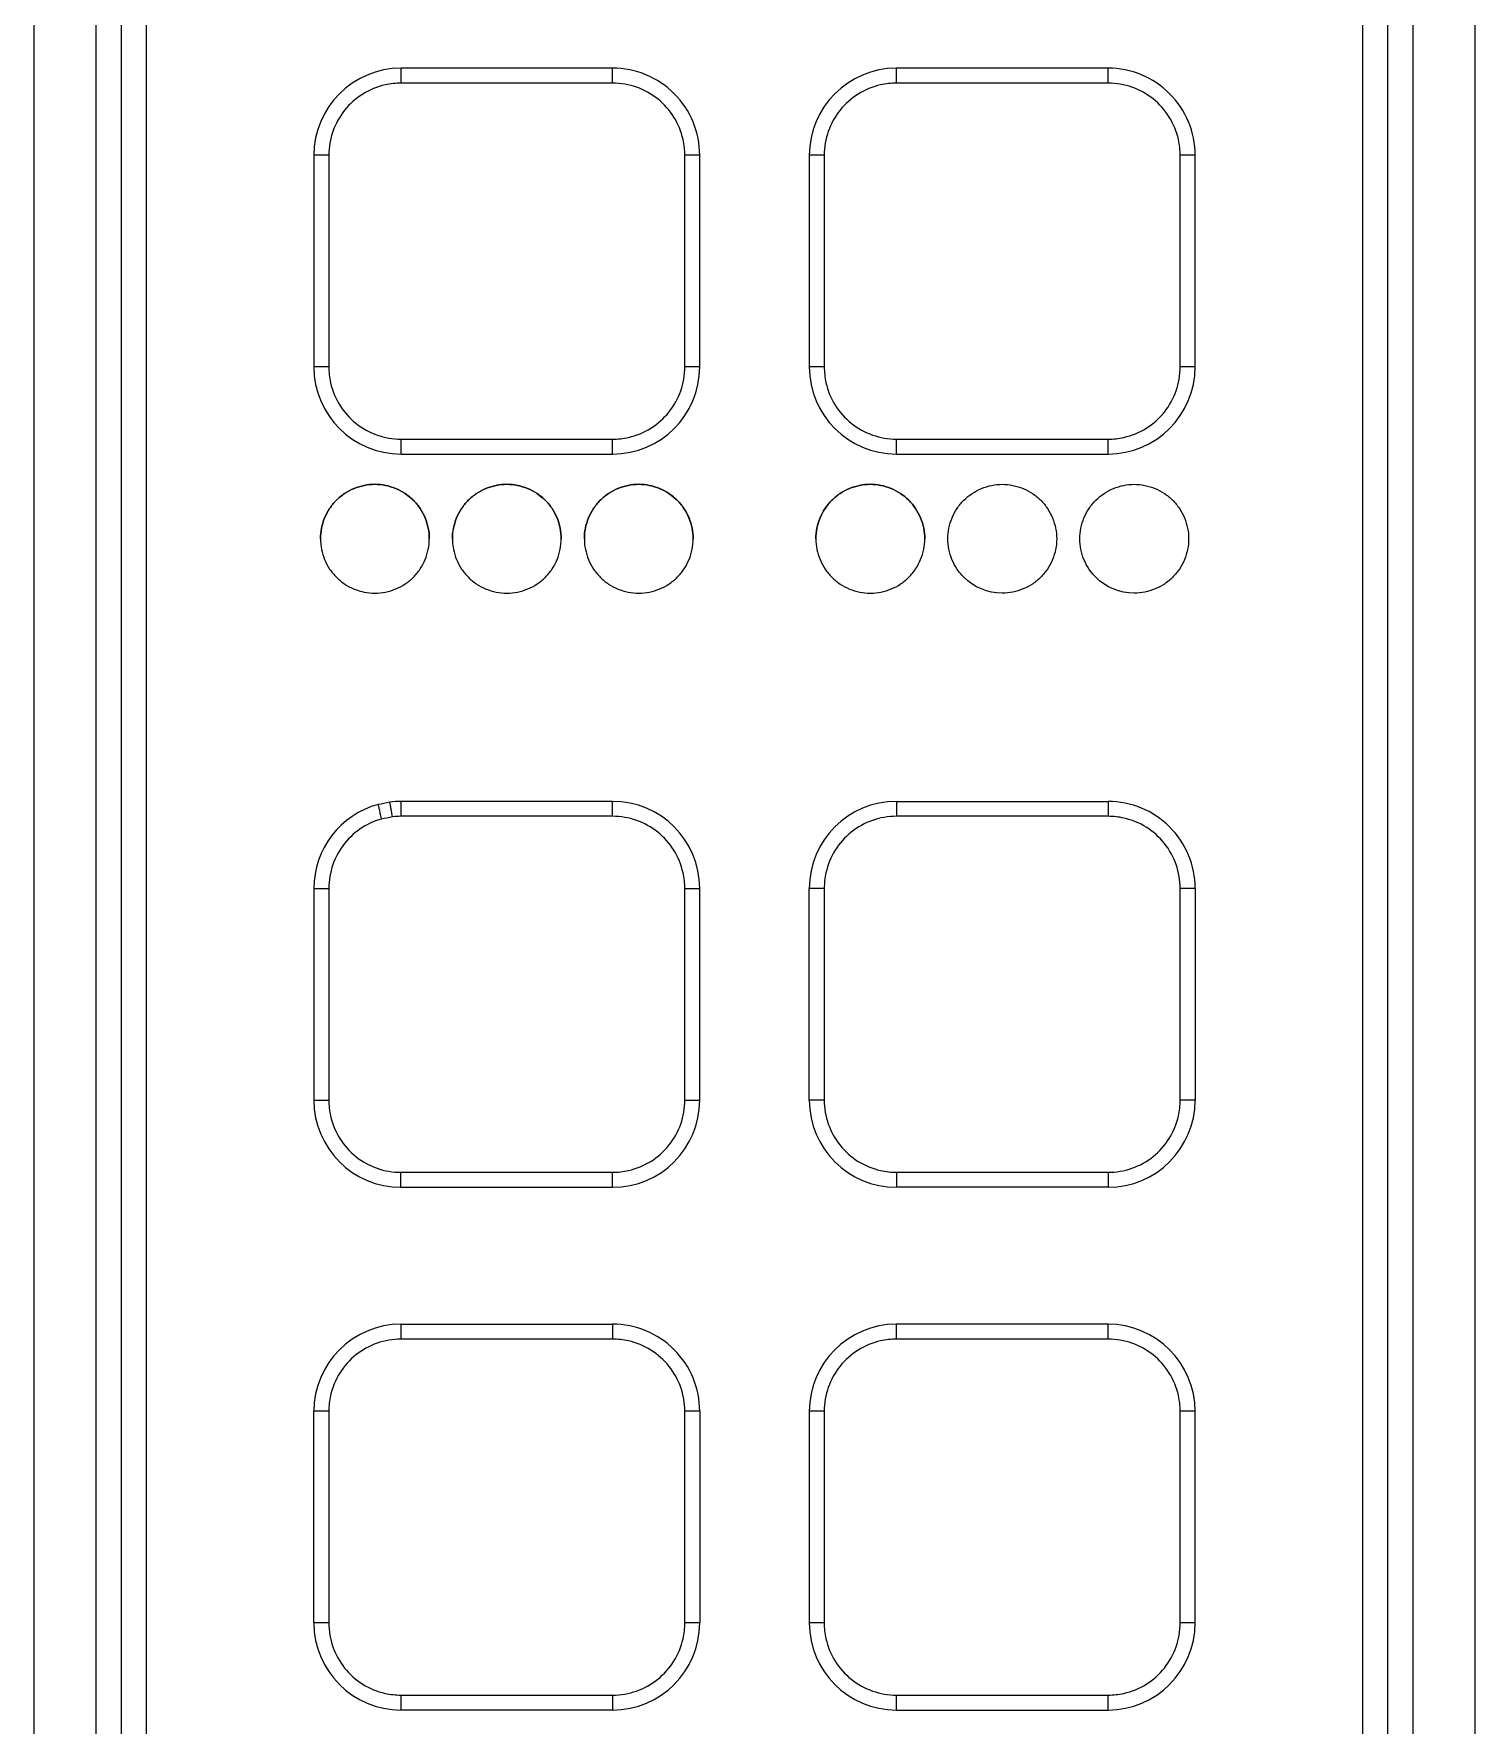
# Model space of a CAD drawing. Header units: millimetres. Extents: x 28 to 2425, y 8 to 1657.
# Drawn here: x 997.4 to 1055.3, y 1117 to 1184.9 of the extents above; entities that cross this region are included whole.
import ezdxf

# ---------------------------------------------------------------- set-up
doc = ezdxf.new("R2010")
doc.units = ezdxf.units.MM
doc.layers.add('1LINE', color=7, linetype='CONTINUOUS')

msp = doc.modelspace()

# ---------------------------------------------------------------- linework, layer by layer
at = {"layer": '1LINE', "linetype": 'Continuous'}
for p, q in [((997.426, 1248.493), (997.426, 1058.62)), ((997.432, 1248.493), (997.432, 1058.62)), ((999.936, 1063.251), (999.936, 1238.788)), ((1000.94, 1238.788), (1000.94, 1063.251)), ((1051.808, 1063.251), (1051.807, 1238.788)), ((1052.812, 1238.788), (1052.812, 1063.251)), ((1001.94, 1226.659), (1001.94, 1063.251)), ((1001.94, 1226.659), (1001.94, 1063.251)), ((1050.808, 1063.251), (1050.807, 1226.659)), ((1050.808, 1063.251), (1050.807, 1226.659)), ((1055.316, 1058.62), (1055.316, 1201.83)), ((1055.322, 1058.62), (1055.321, 1201.83)), ((1012.175, 1182.911), (1012.175, 1183.511)), ((1020.675, 1183.511), (1012.175, 1183.511)), ((1020.675, 1182.911), (1012.175, 1182.911)), ((1020.675, 1182.911), (1020.675, 1183.511)), ((1040.575, 1183.511), (1032.075, 1183.511)), ((1032.075, 1182.911), (1032.075, 1183.511)), ((1040.575, 1182.911), (1032.075, 1182.911)), ((1040.575, 1182.911), (1040.575, 1183.511)), ((1009.275, 1180.011), (1008.675, 1180.011)), ((1008.675, 1180.011), (1008.675, 1171.511)), ((1009.275, 1180.011), (1009.275, 1171.511)), ((1024.175, 1180.011), (1023.575, 1180.011)), ((1023.575, 1171.511), (1023.575, 1180.011)), ((1024.175, 1171.511), (1024.175, 1180.011)), ((1029.175, 1180.011), (1028.575, 1180.011)), ((1028.575, 1180.011), (1028.575, 1171.511)), ((1029.175, 1180.011), (1029.175, 1171.511)), ((1044.075, 1180.011), (1043.475, 1180.011)), ((1043.475, 1171.511), (1043.475, 1180.011)), ((1044.075, 1171.511), (1044.075, 1180.011)), ((1009.275, 1171.511), (1008.675, 1171.511)), ((1024.175, 1171.511), (1023.575, 1171.511)), ((1029.175, 1171.511), (1028.575, 1171.511)), ((1044.075, 1171.511), (1043.475, 1171.511)), ((1012.175, 1168.611), (1020.675, 1168.611)), ((1012.175, 1168.011), (1012.175, 1168.611)), ((1020.675, 1168.011), (1020.675, 1168.611)), ((1032.075, 1168.611), (1040.575, 1168.611)), ((1032.075, 1168.011), (1032.075, 1168.611)), ((1040.575, 1168.011), (1040.575, 1168.611)), ((1012.175, 1168.011), (1020.675, 1168.011)), ((1032.075, 1168.011), (1040.575, 1168.011)), ((1012.175, 1153.459), (1012.175, 1154.059)), ((1020.675, 1154.059), (1012.175, 1154.059)), ((1020.675, 1153.459), (1020.675, 1154.059)), ((1032.075, 1154.059), (1032.075, 1153.459)), ((1032.075, 1154.059), (1040.575, 1154.059)), ((1040.575, 1154.059), (1040.575, 1153.459)), ((1020.675, 1153.459), (1012.175, 1153.459)), ((1040.575, 1153.459), (1032.075, 1153.459)), ((1008.675, 1150.559), (1008.675, 1142.059)), ((1008.675, 1150.559), (1009.275, 1150.559)), ((1009.275, 1150.559), (1009.275, 1142.059)), ((1023.575, 1142.059), (1023.575, 1150.559)), ((1023.575, 1150.559), (1024.175, 1150.559)), ((1024.175, 1142.059), (1024.175, 1150.559)), ((1028.575, 1142.059), (1028.575, 1150.559)), ((1029.175, 1150.559), (1028.575, 1150.559)), ((1029.175, 1150.559), (1029.175, 1142.059)), ((1043.475, 1142.059), (1043.475, 1150.559)), ((1044.075, 1150.559), (1043.475, 1150.559)), ((1044.075, 1150.559), (1044.075, 1142.059)), ((1008.675, 1142.059), (1009.275, 1142.059)), ((1023.575, 1142.059), (1024.175, 1142.059)), ((1029.175, 1142.059), (1028.575, 1142.059)), ((1044.075, 1142.059), (1043.475, 1142.059)), ((1012.174, 1139.159), (1020.674, 1139.159)), ((1012.174, 1138.559), (1012.174, 1139.159)), ((1020.674, 1138.559), (1020.674, 1139.159)), ((1032.074, 1139.159), (1040.574, 1139.159)), ((1032.074, 1139.159), (1032.074, 1138.559)), ((1040.574, 1139.159), (1040.574, 1138.559)), ((1012.174, 1138.559), (1020.674, 1138.559)), ((1040.574, 1138.559), (1032.074, 1138.559)), ((1012.174, 1133.059), (1020.674, 1133.059)), ((1012.174, 1133.059), (1012.174, 1132.459)), ((1020.674, 1133.059), (1020.674, 1132.459)), ((1032.074, 1132.459), (1032.074, 1133.059)), ((1040.574, 1133.059), (1032.074, 1133.059)), ((1040.574, 1132.459), (1040.574, 1133.059)), ((1020.674, 1132.459), (1012.174, 1132.459)), ((1040.574, 1132.459), (1032.074, 1132.459)), ((1008.674, 1121.059), (1008.674, 1129.559)), ((1009.274, 1129.559), (1008.674, 1129.559)), ((1009.274, 1129.559), (1009.274, 1121.059)), ((1023.574, 1121.059), (1023.574, 1129.559)), ((1024.174, 1129.559), (1023.574, 1129.559)), ((1024.174, 1129.559), (1024.174, 1121.059)), ((1029.174, 1129.559), (1028.574, 1129.559)), ((1028.574, 1129.559), (1028.574, 1121.059)), ((1029.174, 1129.559), (1029.174, 1121.059)), ((1044.074, 1129.559), (1043.474, 1129.559)), ((1043.474, 1121.059), (1043.474, 1129.559)), ((1044.074, 1121.059), (1044.074, 1129.559)), ((1009.274, 1121.059), (1008.674, 1121.059)), ((1024.174, 1121.059), (1023.574, 1121.059)), ((1029.174, 1121.059), (1028.574, 1121.059)), ((1044.074, 1121.059), (1043.474, 1121.059)), ((1012.174, 1118.159), (1020.674, 1118.159)), ((1012.174, 1118.159), (1012.174, 1117.559)), ((1020.674, 1118.159), (1020.674, 1117.559)), ((1032.074, 1118.159), (1040.574, 1118.159)), ((1032.074, 1117.559), (1032.074, 1118.159)), ((1040.574, 1117.559), (1040.574, 1118.159)), ((1020.674, 1117.559), (1012.174, 1117.559)), ((1032.074, 1117.559), (1040.574, 1117.559))]:
    msp.add_line(p, q, dxfattribs=at)
for centre, start, end in [((1012.175, 1180.011), 89.99971, 179.99964), ((1020.675, 1180.011), 359.99964, 89.99971), ((1032.075, 1180.011), 89.99964, 179.99964), ((1040.575, 1180.011), 359.99964, 89.99971), ((1012.175, 1171.511), 179.99964, 269.99964), ((1020.675, 1171.511), 269.99964, 359.99964), ((1032.075, 1171.511), 179.99964, 269.99964), ((1040.575, 1171.511), 269.99964, 359.99964), ((1012.175, 1150.559), 105.1937, 179.99964), ((1012.175, 1150.559), 89.99964, 97.42534), ((1020.675, 1150.559), 359.99964, 89.99964), ((1032.075, 1150.559), 89.99964, 179.99964), ((1040.575, 1150.559), 359.99964, 89.9999), ((1012.175, 1142.059), 179.99964, 269.99964), ((1020.675, 1142.059), 269.99964, 359.99964), ((1032.075, 1142.059), 179.99964, 269.99964), ((1040.575, 1142.059), 269.99964, 359.99964), ((1012.174, 1129.559), 89.99964, 179.99964), ((1020.674, 1129.559), 359.99964, 89.9999), ((1032.074, 1129.559), 89.99964, 179.99964), ((1040.574, 1129.559), 359.99964, 89.99964), ((1012.174, 1121.059), 179.99964, 269.99964), ((1020.674, 1121.059), 269.99964, 359.99964), ((1032.074, 1121.059), 179.99964, 269.99964), ((1040.574, 1121.059), 269.99964, 359.99964)]:
    msp.add_arc(centre, 3.5, start, end, dxfattribs=at)
at = {"layer": '1LINE', "linetype": 'Continuous', "extrusion": (0, 0, -1)}
for radius, start, end in [(3.4, 254.69152, 262.68872), (3.4, 254.69152, 262.68872), (4, 255.3358, 262.04516)]:
    msp.add_arc((-1010.825, 1157.309), radius, start, end, dxfattribs=at)
at = {"layer": '1LINE', "linetype": 'Continuous'}
for points, knots in [([(1012.175, 1182.911), (1011.961, 1182.911), (1011.746, 1182.887), (1011.222, 1182.769), (1010.913, 1182.642), (1010.362, 1182.298), (1010.113, 1182.076), (1009.707, 1181.569), (1009.546, 1181.277), (1009.331, 1180.664), (1009.275, 1180.335), (1009.275, 1180.011)], [0, 0, 0, 0, 0.140237, 0.140237, 0.355178, 0.355178, 0.570119, 0.570119, 0.785059, 0.785059, 1, 1, 1, 1]), ([(1023.575, 1180.011), (1023.575, 1180.224), (1023.551, 1180.439), (1023.433, 1180.964), (1023.306, 1181.273), (1022.962, 1181.823), (1022.74, 1182.072), (1022.233, 1182.478), (1021.941, 1182.64), (1021.328, 1182.855), (1020.999, 1182.911), (1020.675, 1182.911)], [0, 0, 0, 0, 0.140238, 0.140238, 0.355179, 0.355179, 0.570119, 0.570119, 0.785059, 0.785059, 1, 1, 1, 1]), ([(1032.075, 1182.911), (1031.861, 1182.911), (1031.646, 1182.887), (1031.122, 1182.769), (1030.813, 1182.642), (1030.262, 1182.298), (1030.013, 1182.076), (1029.607, 1181.569), (1029.446, 1181.277), (1029.231, 1180.665), (1029.175, 1180.335), (1029.175, 1180.011)], [0, 0, 0, 0, 0.140238, 0.140238, 0.355178, 0.355178, 0.570119, 0.570119, 0.785059, 0.785059, 1, 1, 1, 1]), ([(1043.475, 1180.011), (1043.475, 1180.224), (1043.451, 1180.439), (1043.333, 1180.964), (1043.206, 1181.273), (1042.862, 1181.823), (1042.64, 1182.073), (1042.133, 1182.478), (1041.841, 1182.64), (1041.228, 1182.855), (1040.899, 1182.911), (1040.575, 1182.911)], [0, 0, 0, 0, 0.140238, 0.140238, 0.355179, 0.355179, 0.570119, 0.570119, 0.785059, 0.785059, 1, 1, 1, 1]), ([(1009.275, 1171.511), (1009.275, 1171.297), (1009.299, 1171.082), (1009.417, 1170.558), (1009.544, 1170.249), (1009.888, 1169.698), (1010.11, 1169.449), (1010.617, 1169.044), (1010.908, 1168.882), (1011.521, 1168.667), (1011.85, 1168.611), (1012.175, 1168.611)], [0, 0, 0, 0, 0.140238, 0.140238, 0.355178, 0.355178, 0.570119, 0.570119, 0.785059, 0.785059, 1, 1, 1, 1]), ([(1020.675, 1168.611), (1020.888, 1168.611), (1021.103, 1168.635), (1021.628, 1168.753), (1021.937, 1168.88), (1022.487, 1169.224), (1022.736, 1169.446), (1023.142, 1169.953), (1023.304, 1170.245), (1023.519, 1170.857), (1023.575, 1171.186), (1023.575, 1171.511)], [0, 0, 0, 0, 0.140238, 0.140238, 0.355178, 0.355178, 0.570119, 0.570119, 0.785059, 0.785059, 1, 1, 1, 1]), ([(1029.175, 1171.511), (1029.175, 1171.297), (1029.199, 1171.083), (1029.317, 1170.558), (1029.444, 1170.249), (1029.788, 1169.698), (1030.01, 1169.449), (1030.517, 1169.044), (1030.808, 1168.882), (1031.421, 1168.667), (1031.75, 1168.611), (1032.075, 1168.611)], [0, 0, 0, 0, 0.140238, 0.140238, 0.355178, 0.355178, 0.570119, 0.570119, 0.785059, 0.785059, 1, 1, 1, 1]), ([(1040.575, 1168.611), (1040.788, 1168.611), (1041.003, 1168.635), (1041.528, 1168.753), (1041.837, 1168.88), (1042.387, 1169.224), (1042.636, 1169.446), (1043.042, 1169.953), (1043.204, 1170.245), (1043.419, 1170.857), (1043.475, 1171.186), (1043.475, 1171.511)], [0, 0, 0, 0, 0.140238, 0.140238, 0.355178, 0.355178, 0.570119, 0.570119, 0.785059, 0.785059, 1, 1, 1, 1]), ([(1011.126, 1162.422), (1010.983, 1162.422), (1010.697, 1162.451), (1010.285, 1162.577), (1009.904, 1162.779), (1009.57, 1163.051), (1009.297, 1163.386), (1009.095, 1163.766), (1008.969, 1164.178), (1008.924, 1164.607), (1008.968, 1165.036), (1009.094, 1165.448), (1009.296, 1165.829), (1009.568, 1166.164), (1009.903, 1166.436), (1010.283, 1166.639), (1010.695, 1166.765), (1011.124, 1166.81), (1011.553, 1166.766), (1011.965, 1166.64), (1012.346, 1166.438), (1012.681, 1166.166), (1012.953, 1165.832), (1013.156, 1165.452), (1013.282, 1165.04), (1013.327, 1164.611), (1013.283, 1164.182), (1013.158, 1163.769), (1012.956, 1163.388), (1012.684, 1163.054), (1012.35, 1162.781), (1011.97, 1162.578), (1011.556, 1162.451), (1011.27, 1162.422), (1011.126, 1162.422)], [0, 0, 0, 0, 0.031222, 0.062532, 0.093691, 0.125016, 0.156147, 0.187448, 0.218728, 0.249874, 0.281187, 0.312363, 0.343679, 0.374866, 0.406124, 0.437429, 0.468602, 0.499932, 0.53106, 0.56237, 0.593642, 0.624802, 0.65611, 0.687288, 0.718611, 0.749784, 0.781059, 0.81236, 0.84354, 0.874874, 0.906, 0.937318, 0.96858, 1, 1, 1, 1]), ([(1008.939, 1164.607), (1008.939, 1164.749), (1008.954, 1164.893), (1009.01, 1165.174), (1009.052, 1165.31), (1009.161, 1165.575), (1009.23, 1165.703), (1009.387, 1165.94), (1009.476, 1166.051), (1009.68, 1166.255), (1009.791, 1166.346), (1010.029, 1166.503), (1010.156, 1166.571), (1010.421, 1166.681), (1010.558, 1166.723), (1010.837, 1166.78), (1010.982, 1166.795), (1011.267, 1166.795), (1011.409, 1166.781), (1011.69, 1166.724), (1011.828, 1166.682), (1012.223, 1166.518), (1012.469, 1166.357), (1012.771, 1166.056), (1012.863, 1165.943), (1013.021, 1165.705), (1013.088, 1165.579), (1013.198, 1165.315), (1013.24, 1165.176), (1013.297, 1164.897), (1013.312, 1164.755), (1013.312, 1164.611)], [0, 0, 0, 0, 0.0625, 0.0625, 0.125, 0.125, 0.1875, 0.1875, 0.25, 0.25, 0.3125, 0.3125, 0.375, 0.375, 0.4375, 0.4375, 0.5, 0.5, 0.5625, 0.5625, 0.625, 0.625, 0.75, 0.75, 0.8125, 0.8125, 0.875, 0.875, 0.9375, 0.9375, 1, 1, 1, 1]), ([(1016.426, 1162.422), (1016.283, 1162.422), (1015.997, 1162.451), (1015.585, 1162.577), (1015.204, 1162.779), (1014.87, 1163.051), (1014.597, 1163.386), (1014.395, 1163.766), (1014.269, 1164.178), (1014.224, 1164.607), (1014.268, 1165.036), (1014.394, 1165.448), (1014.596, 1165.829), (1014.868, 1166.164), (1015.203, 1166.436), (1015.583, 1166.639), (1015.995, 1166.765), (1016.424, 1166.81), (1016.853, 1166.766), (1017.265, 1166.64), (1017.646, 1166.438), (1017.981, 1166.166), (1018.253, 1165.832), (1018.456, 1165.452), (1018.582, 1165.04), (1018.627, 1164.611), (1018.583, 1164.182), (1018.458, 1163.769), (1018.256, 1163.388), (1017.984, 1163.054), (1017.65, 1162.781), (1017.27, 1162.578), (1016.856, 1162.451), (1016.57, 1162.422), (1016.426, 1162.422)], [0, 0, 0, 0, 0.031222, 0.062532, 0.093691, 0.125016, 0.156147, 0.187448, 0.218728, 0.249874, 0.281187, 0.312363, 0.343679, 0.374866, 0.406124, 0.437429, 0.468602, 0.499932, 0.53106, 0.56237, 0.593642, 0.624802, 0.65611, 0.687288, 0.718611, 0.749784, 0.781059, 0.81236, 0.84354, 0.874874, 0.906, 0.937318, 0.96858, 1, 1, 1, 1]), ([(1014.239, 1164.607), (1014.239, 1164.749), (1014.254, 1164.893), (1014.31, 1165.174), (1014.352, 1165.31), (1014.461, 1165.575), (1014.53, 1165.703), (1014.687, 1165.94), (1014.776, 1166.051), (1014.98, 1166.255), (1015.091, 1166.346), (1015.329, 1166.503), (1015.456, 1166.571), (1015.721, 1166.681), (1015.858, 1166.723), (1016.137, 1166.78), (1016.282, 1166.795), (1016.567, 1166.795), (1016.709, 1166.781), (1016.99, 1166.724), (1017.128, 1166.682), (1017.523, 1166.518), (1017.769, 1166.357), (1018.071, 1166.056), (1018.163, 1165.943), (1018.321, 1165.705), (1018.388, 1165.579), (1018.498, 1165.315), (1018.54, 1165.176), (1018.597, 1164.897), (1018.612, 1164.755), (1018.612, 1164.611)], [0, 0, 0, 0, 0.0625, 0.0625, 0.125, 0.125, 0.1875, 0.1875, 0.25, 0.25, 0.3125, 0.3125, 0.375, 0.375, 0.4375, 0.4375, 0.5, 0.5, 0.5625, 0.5625, 0.625, 0.625, 0.75, 0.75, 0.8125, 0.8125, 0.875, 0.875, 0.9375, 0.9375, 1, 1, 1, 1]), ([(1021.726, 1162.422), (1021.583, 1162.422), (1021.297, 1162.451), (1020.885, 1162.577), (1020.504, 1162.779), (1020.17, 1163.051), (1019.897, 1163.386), (1019.695, 1163.766), (1019.569, 1164.178), (1019.524, 1164.607), (1019.568, 1165.036), (1019.694, 1165.448), (1019.896, 1165.829), (1020.168, 1166.164), (1020.503, 1166.436), (1020.883, 1166.639), (1021.295, 1166.765), (1021.724, 1166.81), (1022.153, 1166.766), (1022.565, 1166.64), (1022.946, 1166.438), (1023.281, 1166.166), (1023.553, 1165.832), (1023.756, 1165.452), (1023.882, 1165.04), (1023.927, 1164.611), (1023.883, 1164.182), (1023.758, 1163.769), (1023.556, 1163.388), (1023.284, 1163.054), (1022.95, 1162.781), (1022.57, 1162.578), (1022.156, 1162.451), (1021.87, 1162.422), (1021.726, 1162.422)], [0, 0, 0, 0, 0.031222, 0.062532, 0.093691, 0.125016, 0.156147, 0.187448, 0.218728, 0.249874, 0.281187, 0.312363, 0.343679, 0.374866, 0.406124, 0.437429, 0.468602, 0.499932, 0.53106, 0.56237, 0.593642, 0.624802, 0.65611, 0.687288, 0.718611, 0.749784, 0.781059, 0.81236, 0.84354, 0.874874, 0.906, 0.937318, 0.96858, 1, 1, 1, 1]), ([(1019.539, 1164.607), (1019.539, 1164.749), (1019.554, 1164.893), (1019.61, 1165.174), (1019.652, 1165.31), (1019.761, 1165.575), (1019.83, 1165.703), (1019.987, 1165.94), (1020.076, 1166.051), (1020.28, 1166.255), (1020.391, 1166.346), (1020.629, 1166.503), (1020.756, 1166.571), (1021.021, 1166.681), (1021.158, 1166.723), (1021.437, 1166.78), (1021.582, 1166.795), (1021.867, 1166.795), (1022.009, 1166.781), (1022.29, 1166.724), (1022.428, 1166.682), (1022.823, 1166.518), (1023.069, 1166.357), (1023.371, 1166.056), (1023.463, 1165.943), (1023.621, 1165.705), (1023.688, 1165.579), (1023.798, 1165.315), (1023.84, 1165.176), (1023.897, 1164.897), (1023.912, 1164.755), (1023.912, 1164.611)], [0, 0, 0, 0, 0.0625, 0.0625, 0.125, 0.125, 0.1875, 0.1875, 0.25, 0.25, 0.3125, 0.3125, 0.375, 0.375, 0.4375, 0.4375, 0.5, 0.5, 0.5625, 0.5625, 0.625, 0.625, 0.75, 0.75, 0.8125, 0.8125, 0.875, 0.875, 0.9375, 0.9375, 1, 1, 1, 1]), ([(1028.839, 1164.607), (1028.839, 1164.749), (1028.854, 1164.894), (1028.911, 1165.174), (1028.952, 1165.31), (1029.062, 1165.575), (1029.13, 1165.703), (1029.287, 1165.941), (1029.377, 1166.051), (1029.58, 1166.255), (1029.692, 1166.346), (1029.929, 1166.503), (1030.057, 1166.571), (1030.322, 1166.681), (1030.458, 1166.723), (1030.738, 1166.78), (1030.882, 1166.795), (1031.168, 1166.795), (1031.309, 1166.781), (1031.59, 1166.724), (1031.729, 1166.682), (1032.124, 1166.519), (1032.369, 1166.358), (1032.671, 1166.056), (1032.763, 1165.944), (1032.921, 1165.705), (1032.988, 1165.579), (1033.098, 1165.315), (1033.141, 1165.176), (1033.198, 1164.897), (1033.212, 1164.755), (1033.213, 1164.611)], [0, 0, 0, 0, 0.0625, 0.0625, 0.125, 0.125, 0.1875, 0.1875, 0.25, 0.25, 0.3125, 0.3125, 0.375, 0.375, 0.4375, 0.4375, 0.5, 0.5, 0.5625, 0.5625, 0.625, 0.625, 0.75, 0.75, 0.8125, 0.8125, 0.875, 0.875, 0.9375, 0.9375, 1, 1, 1, 1]), ([(1031.026, 1162.422), (1030.883, 1162.422), (1030.597, 1162.451), (1030.185, 1162.577), (1029.804, 1162.78), (1029.47, 1163.051), (1029.198, 1163.386), (1028.995, 1163.766), (1028.869, 1164.178), (1028.825, 1164.607), (1028.868, 1165.036), (1028.995, 1165.449), (1029.196, 1165.829), (1029.468, 1166.164), (1029.803, 1166.436), (1030.183, 1166.639), (1030.596, 1166.765), (1031.024, 1166.81), (1031.453, 1166.766), (1031.865, 1166.64), (1032.246, 1166.438), (1032.581, 1166.167), (1032.853, 1165.833), (1033.056, 1165.452), (1033.183, 1165.04), (1033.227, 1164.611), (1033.184, 1164.182), (1033.058, 1163.77), (1032.856, 1163.388), (1032.584, 1163.054), (1032.25, 1162.781), (1031.87, 1162.579), (1031.457, 1162.451), (1031.17, 1162.422), (1031.026, 1162.422)], [0, 0, 0, 0, 0.031222, 0.062532, 0.093691, 0.125016, 0.156147, 0.187448, 0.218728, 0.249874, 0.281187, 0.312363, 0.343679, 0.374866, 0.406124, 0.437429, 0.468602, 0.499932, 0.53106, 0.56237, 0.593642, 0.624802, 0.65611, 0.687288, 0.718611, 0.749784, 0.781059, 0.81236, 0.84354, 0.874874, 0.906, 0.937318, 0.96858, 1, 1, 1, 1]), ([(1036.326, 1162.422), (1036.47, 1162.422), (1036.612, 1162.437), (1036.891, 1162.493), (1037.03, 1162.536), (1037.295, 1162.645), (1037.42, 1162.712), (1037.659, 1162.87), (1037.772, 1162.962), (1037.973, 1163.163), (1038.063, 1163.273), (1038.222, 1163.513), (1038.289, 1163.64), (1038.453, 1164.035), (1038.512, 1164.322), (1038.513, 1164.749), (1038.498, 1164.894), (1038.441, 1165.174), (1038.4, 1165.31), (1038.29, 1165.575), (1038.222, 1165.703), (1038.065, 1165.941), (1037.975, 1166.051), (1037.772, 1166.255), (1037.66, 1166.346), (1037.423, 1166.503), (1037.295, 1166.571), (1037.03, 1166.681), (1036.894, 1166.723), (1036.614, 1166.78), (1036.469, 1166.795), (1036.184, 1166.795), (1036.043, 1166.781), (1035.762, 1166.724), (1035.623, 1166.682), (1035.228, 1166.519), (1034.983, 1166.358), (1034.681, 1166.056), (1034.589, 1165.944), (1034.431, 1165.705), (1034.364, 1165.579), (1034.254, 1165.315), (1034.211, 1165.176), (1034.154, 1164.897), (1034.139, 1164.755), (1034.139, 1164.324), (1034.197, 1164.04), (1034.362, 1163.642), (1034.429, 1163.516), (1034.586, 1163.278), (1034.678, 1163.164), (1035.182, 1162.66), (1035.748, 1162.422), (1036.326, 1162.422)], [0, 0, 0, 0, 0.03125, 0.03125, 0.0625, 0.0625, 0.09375, 0.09375, 0.125, 0.125, 0.15625, 0.15625, 0.1875, 0.1875, 0.25, 0.25, 0.28125, 0.28125, 0.3125, 0.3125, 0.34375, 0.34375, 0.375, 0.375, 0.40625, 0.40625, 0.4375, 0.4375, 0.46875, 0.46875, 0.5, 0.5, 0.53125, 0.53125, 0.5625, 0.5625, 0.625, 0.625, 0.65625, 0.65625, 0.6875, 0.6875, 0.71875, 0.71875, 0.75, 0.75, 0.8125, 0.8125, 0.84375, 0.84375, 0.875, 0.875, 1, 1, 1, 1]), ([(1034.139, 1164.611), (1034.139, 1164.755), (1034.154, 1164.897), (1034.211, 1165.176), (1034.254, 1165.315), (1034.364, 1165.579), (1034.431, 1165.705), (1034.589, 1165.944), (1034.681, 1166.056), (1034.983, 1166.358), (1035.228, 1166.519), (1035.623, 1166.682), (1035.762, 1166.724), (1036.043, 1166.781), (1036.184, 1166.795), (1036.469, 1166.795), (1036.614, 1166.78), (1036.894, 1166.723), (1037.03, 1166.681), (1037.295, 1166.571), (1037.423, 1166.503), (1037.66, 1166.346), (1037.772, 1166.255), (1037.975, 1166.051), (1038.065, 1165.941), (1038.222, 1165.703), (1038.29, 1165.575), (1038.4, 1165.31), (1038.441, 1165.174), (1038.498, 1164.894), (1038.513, 1164.749), (1038.513, 1164.607)], [0, 0, 0, 0, 0.0625, 0.0625, 0.125, 0.125, 0.1875, 0.1875, 0.25, 0.25, 0.375, 0.375, 0.4375, 0.4375, 0.5, 0.5, 0.5625, 0.5625, 0.625, 0.625, 0.6875, 0.6875, 0.75, 0.75, 0.8125, 0.8125, 0.875, 0.875, 0.9375, 0.9375, 1, 1, 1, 1]), ([(1039.439, 1164.611), (1039.439, 1164.755), (1039.454, 1164.897), (1039.511, 1165.176), (1039.554, 1165.315), (1039.664, 1165.579), (1039.731, 1165.705), (1039.889, 1165.944), (1039.981, 1166.056), (1040.283, 1166.358), (1040.528, 1166.519), (1040.923, 1166.682), (1041.062, 1166.724), (1041.343, 1166.781), (1041.484, 1166.795), (1041.769, 1166.795), (1041.914, 1166.78), (1042.194, 1166.723), (1042.33, 1166.681), (1042.595, 1166.571), (1042.723, 1166.503), (1042.96, 1166.346), (1043.072, 1166.255), (1043.275, 1166.051), (1043.365, 1165.941), (1043.522, 1165.703), (1043.59, 1165.575), (1043.7, 1165.31), (1043.741, 1165.174), (1043.798, 1164.894), (1043.813, 1164.749), (1043.813, 1164.607)], [0, 0, 0, 0, 0.0625, 0.0625, 0.125, 0.125, 0.1875, 0.1875, 0.25, 0.25, 0.375, 0.375, 0.4375, 0.4375, 0.5, 0.5, 0.5625, 0.5625, 0.625, 0.625, 0.6875, 0.6875, 0.75, 0.75, 0.8125, 0.8125, 0.875, 0.875, 0.9375, 0.9375, 1, 1, 1, 1]), ([(1041.626, 1162.422), (1041.77, 1162.422), (1041.912, 1162.437), (1042.191, 1162.493), (1042.33, 1162.536), (1042.595, 1162.645), (1042.72, 1162.712), (1042.959, 1162.87), (1043.072, 1162.962), (1043.273, 1163.163), (1043.363, 1163.273), (1043.522, 1163.513), (1043.589, 1163.64), (1043.753, 1164.035), (1043.812, 1164.322), (1043.813, 1164.749), (1043.798, 1164.894), (1043.741, 1165.174), (1043.7, 1165.31), (1043.59, 1165.575), (1043.522, 1165.703), (1043.365, 1165.941), (1043.275, 1166.051), (1043.072, 1166.255), (1042.96, 1166.346), (1042.723, 1166.503), (1042.595, 1166.571), (1042.33, 1166.681), (1042.194, 1166.723), (1041.914, 1166.78), (1041.769, 1166.795), (1041.484, 1166.795), (1041.343, 1166.781), (1041.062, 1166.724), (1040.923, 1166.682), (1040.528, 1166.519), (1040.283, 1166.358), (1039.981, 1166.056), (1039.889, 1165.944), (1039.731, 1165.705), (1039.664, 1165.579), (1039.554, 1165.315), (1039.511, 1165.176), (1039.454, 1164.897), (1039.439, 1164.755), (1039.439, 1164.324), (1039.497, 1164.04), (1039.662, 1163.642), (1039.729, 1163.516), (1039.886, 1163.278), (1039.978, 1163.164), (1040.482, 1162.66), (1041.048, 1162.422), (1041.626, 1162.422)], [0, 0, 0, 0, 0.03125, 0.03125, 0.0625, 0.0625, 0.09375, 0.09375, 0.125, 0.125, 0.15625, 0.15625, 0.1875, 0.1875, 0.25, 0.25, 0.28125, 0.28125, 0.3125, 0.3125, 0.34375, 0.34375, 0.375, 0.375, 0.40625, 0.40625, 0.4375, 0.4375, 0.46875, 0.46875, 0.5, 0.5, 0.53125, 0.53125, 0.5625, 0.5625, 0.625, 0.625, 0.65625, 0.65625, 0.6875, 0.6875, 0.71875, 0.71875, 0.75, 0.75, 0.8125, 0.8125, 0.84375, 0.84375, 0.875, 0.875, 1, 1, 1, 1]), ([(1011.257, 1153.937), (1011.257, 1153.937), (1011.26, 1153.925), (1011.268, 1153.882), (1011.275, 1153.849), (1011.291, 1153.767), (1011.302, 1153.716), (1011.324, 1153.605), (1011.337, 1153.542), (1011.359, 1153.439), (1011.367, 1153.4), (1011.376, 1153.356), (1011.377, 1153.352), (1011.378, 1153.347)], [0, 0, 0, 0, 0.213334, 0.213334, 0.42788, 0.42788, 0.64265, 0.64265, 0.857904, 0.857904, 0.985975, 0.985975, 1, 1, 1, 1]), ([(1011.837, 1153.439), (1011.836, 1153.444), (1011.836, 1153.448), (1011.827, 1153.492), (1011.82, 1153.532), (1011.8, 1153.635), (1011.788, 1153.698), (1011.766, 1153.809), (1011.756, 1153.86), (1011.74, 1153.942), (1011.733, 1153.975), (1011.725, 1154.018), (1011.722, 1154.03), (1011.722, 1154.03)], [0, 0, 0, 0, 0.014025, 0.014025, 0.142097, 0.142097, 0.357351, 0.357351, 0.572122, 0.572122, 0.786668, 0.786668, 1, 1, 1, 1]), ([(1011.378, 1153.347), (1011.118, 1153.273), (1010.867, 1153.161), (1010.362, 1152.846), (1010.113, 1152.624), (1009.707, 1152.117), (1009.545, 1151.825), (1009.331, 1151.213), (1009.275, 1150.884), (1009.275, 1150.559)], [0, 0, 0, 0, 0.216497, 0.216497, 0.477664, 0.477664, 0.738832, 0.738832, 1, 1, 1, 1]), ([(1023.575, 1150.559), (1023.575, 1150.772), (1023.551, 1150.987), (1023.433, 1151.512), (1023.306, 1151.821), (1022.962, 1152.371), (1022.74, 1152.621), (1022.233, 1153.026), (1021.941, 1153.188), (1021.328, 1153.403), (1020.999, 1153.459), (1020.675, 1153.459)], [0, 0, 0, 0, 0.140238, 0.140238, 0.355178, 0.355178, 0.570119, 0.570119, 0.785059, 0.785059, 1, 1, 1, 1]), ([(1032.075, 1153.459), (1031.75, 1153.459), (1031.421, 1153.403), (1030.808, 1153.188), (1030.516, 1153.026), (1030.01, 1152.621), (1029.788, 1152.372), (1029.443, 1151.821), (1029.317, 1151.512), (1029.198, 1150.987), (1029.175, 1150.773), (1029.175, 1150.559)], [0, 0, 0, 0, 0.214941, 0.214941, 0.429881, 0.429881, 0.644822, 0.644822, 0.859762, 0.859762, 1, 1, 1, 1]), ([(1043.475, 1150.559), (1043.475, 1150.884), (1043.419, 1151.213), (1043.204, 1151.825), (1043.042, 1152.117), (1042.636, 1152.624), (1042.387, 1152.846), (1041.837, 1153.19), (1041.528, 1153.317), (1041.003, 1153.435), (1040.788, 1153.459), (1040.575, 1153.459)], [0, 0, 0, 0, 0.214941, 0.214941, 0.429881, 0.429881, 0.644822, 0.644822, 0.859762, 0.859762, 1, 1, 1, 1]), ([(1009.275, 1142.059), (1009.275, 1141.845), (1009.298, 1141.631), (1009.417, 1141.106), (1009.543, 1140.797), (1009.888, 1140.247), (1010.109, 1139.997), (1010.616, 1139.592), (1010.908, 1139.43), (1011.521, 1139.215), (1011.85, 1139.159), (1012.174, 1139.159)], [0, 0, 0, 0, 0.140238, 0.140238, 0.355178, 0.355178, 0.570119, 0.570119, 0.785059, 0.785059, 1, 1, 1, 1]), ([(1020.674, 1139.159), (1020.888, 1139.159), (1021.103, 1139.183), (1021.628, 1139.301), (1021.936, 1139.428), (1022.487, 1139.772), (1022.736, 1139.994), (1023.142, 1140.501), (1023.304, 1140.793), (1023.518, 1141.405), (1023.575, 1141.734), (1023.575, 1142.059)], [0, 0, 0, 0, 0.140238, 0.140238, 0.355178, 0.355178, 0.570119, 0.570119, 0.785059, 0.785059, 1, 1, 1, 1]), ([(1029.175, 1142.059), (1029.175, 1141.735), (1029.231, 1141.405), (1029.445, 1140.793), (1029.607, 1140.501), (1030.013, 1139.994), (1030.262, 1139.772), (1030.813, 1139.428), (1031.121, 1139.301), (1031.646, 1139.183), (1031.861, 1139.159), (1032.074, 1139.159)], [0, 0, 0, 0, 0.214941, 0.214941, 0.429881, 0.429881, 0.644822, 0.644822, 0.859762, 0.859762, 1, 1, 1, 1]), ([(1040.574, 1139.159), (1040.899, 1139.159), (1041.228, 1139.215), (1041.841, 1139.43), (1042.133, 1139.592), (1042.64, 1139.997), (1042.862, 1140.247), (1043.206, 1140.797), (1043.333, 1141.106), (1043.451, 1141.631), (1043.475, 1141.845), (1043.475, 1142.059)], [0, 0, 0, 0, 0.214941, 0.214941, 0.429881, 0.429881, 0.644822, 0.644822, 0.859762, 0.859762, 1, 1, 1, 1]), ([(1012.174, 1132.459), (1011.85, 1132.459), (1011.521, 1132.403), (1010.908, 1132.188), (1010.616, 1132.026), (1010.109, 1131.621), (1009.887, 1131.371), (1009.543, 1130.821), (1009.416, 1130.512), (1009.298, 1129.987), (1009.274, 1129.773), (1009.274, 1129.559)], [0, 0, 0, 0, 0.214941, 0.214941, 0.429881, 0.429881, 0.644822, 0.644822, 0.859762, 0.859762, 1, 1, 1, 1]), ([(1023.574, 1129.559), (1023.574, 1129.883), (1023.518, 1130.213), (1023.304, 1130.825), (1023.142, 1131.117), (1022.736, 1131.624), (1022.487, 1131.846), (1021.936, 1132.19), (1021.628, 1132.317), (1021.103, 1132.435), (1020.888, 1132.459), (1020.674, 1132.459)], [0, 0, 0, 0, 0.214941, 0.214941, 0.429881, 0.429881, 0.644822, 0.644822, 0.859762, 0.859762, 1, 1, 1, 1]), ([(1032.074, 1132.459), (1031.861, 1132.459), (1031.646, 1132.435), (1031.121, 1132.317), (1030.812, 1132.19), (1030.262, 1131.846), (1030.013, 1131.624), (1029.607, 1131.117), (1029.445, 1130.825), (1029.23, 1130.213), (1029.174, 1129.884), (1029.174, 1129.559)], [0, 0, 0, 0, 0.140238, 0.140238, 0.355178, 0.355178, 0.570119, 0.570119, 0.785059, 0.785059, 1, 1, 1, 1]), ([(1043.474, 1129.559), (1043.474, 1129.773), (1043.451, 1129.987), (1043.332, 1130.512), (1043.206, 1130.821), (1042.861, 1131.371), (1042.64, 1131.621), (1042.133, 1132.026), (1041.841, 1132.188), (1041.228, 1132.403), (1040.899, 1132.459), (1040.574, 1132.459)], [0, 0, 0, 0, 0.140238, 0.140238, 0.355178, 0.355178, 0.570119, 0.570119, 0.785059, 0.785059, 1, 1, 1, 1]), ([(1009.274, 1121.059), (1009.274, 1120.734), (1009.33, 1120.405), (1009.545, 1119.793), (1009.707, 1119.501), (1010.113, 1118.994), (1010.362, 1118.772), (1010.912, 1118.428), (1011.221, 1118.301), (1011.746, 1118.183), (1011.961, 1118.159), (1012.174, 1118.159)], [0, 0, 0, 0, 0.214941, 0.214941, 0.429881, 0.429881, 0.644822, 0.644822, 0.859762, 0.859762, 1, 1, 1, 1]), ([(1020.674, 1118.159), (1020.999, 1118.159), (1021.328, 1118.215), (1021.941, 1118.43), (1022.233, 1118.592), (1022.739, 1118.997), (1022.961, 1119.246), (1023.305, 1119.797), (1023.432, 1120.106), (1023.551, 1120.631), (1023.574, 1120.845), (1023.574, 1121.059)], [0, 0, 0, 0, 0.214941, 0.214941, 0.429881, 0.429881, 0.644822, 0.644822, 0.859762, 0.859762, 1, 1, 1, 1]), ([(1029.174, 1121.059), (1029.174, 1120.846), (1029.198, 1120.631), (1029.316, 1120.106), (1029.443, 1119.797), (1029.787, 1119.247), (1030.009, 1118.997), (1030.516, 1118.592), (1030.808, 1118.43), (1031.421, 1118.215), (1031.75, 1118.159), (1032.074, 1118.159)], [0, 0, 0, 0, 0.140238, 0.140238, 0.355178, 0.355178, 0.570119, 0.570119, 0.785059, 0.785059, 1, 1, 1, 1]), ([(1040.574, 1118.159), (1040.788, 1118.159), (1041.003, 1118.183), (1041.528, 1118.301), (1041.836, 1118.428), (1042.387, 1118.772), (1042.636, 1118.994), (1043.042, 1119.501), (1043.203, 1119.793), (1043.418, 1120.405), (1043.474, 1120.734), (1043.474, 1121.059)], [0, 0, 0, 0, 0.140238, 0.140238, 0.355178, 0.355178, 0.570119, 0.570119, 0.785059, 0.785059, 1, 1, 1, 1])]:
    msp.add_open_spline(points, degree=3, knots=knots, dxfattribs=at)
msp.add_open_spline([(1012.175, 1153.459), (1012.062, 1153.459), (1011.949, 1153.452), (1011.837, 1153.439)], degree=3, dxfattribs=at)

doc.saveas('drawing.dxf')
